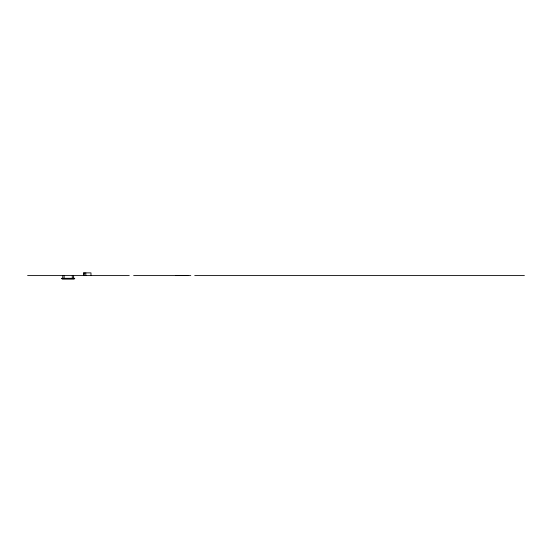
<?xml version="1.0" encoding="UTF-8"?>
<svg xmlns="http://www.w3.org/2000/svg" width="552" height="552" viewBox="0 0 552 552"><rect width="100%" height="100%" fill="white"/><g stroke="black" fill="none" stroke-linecap="round" stroke-linejoin="round"><path stroke-width="0.83" d="M83.794 272.874L90.976 272.874L90.976 275.593M175.598 275.579L177.019 275.579M177.33 275.579L179.614 275.579M179.987 275.579L182.27 275.579M183.292 275.579L185.444 275.579M185.665 275.579L186.079 275.579M186.486 275.579L187.901 275.579M27.6 275.593L129.265 275.593M133.646 275.593L190.778 275.593M194.718 275.593L524.4 275.593M61.672 278.311L74.727 278.311M61.672 278.587L74.727 278.587M62.217 279.126L74.182 279.126M85.808 272.874L85.808 275.593M84.021 272.874L84.021 275.593M83.849 272.874L83.849 275.593M73.616 275.593L73.637 278.311M72.277 275.593L72.277 278.311M64.122 275.593L64.122 278.311M62.755 275.593L62.783 278.311"/></g></svg>
